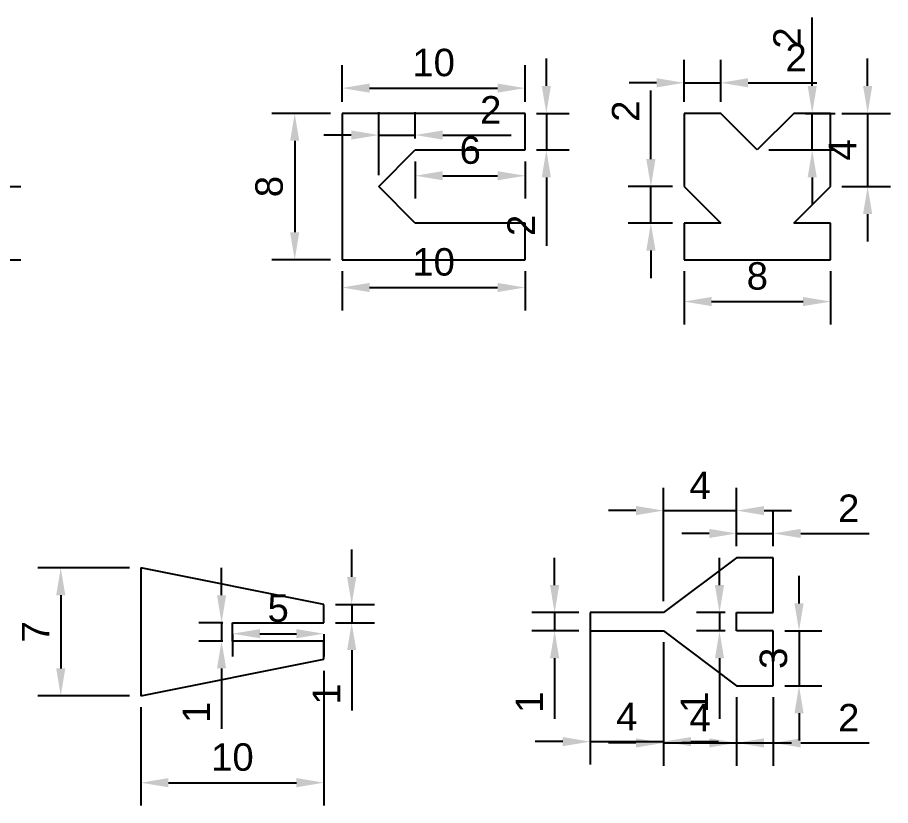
# Model space of a CAD drawing. Header units: millimetres. Extents: x -38.3 to 60.9, y -29.8 to 14.7.
# Drawn here: x 13.25 to 60.94, y -29.83 to 13.24 of the extents above; entities that cross this region are included whole.
import ezdxf

# ---------------------------------------------------------------- set-up
doc = ezdxf.new("R2010")
doc.units = ezdxf.units.MM
doc.styles.get("Standard").update_dxf_attribs({"font": 'arial.ttf'})
doc.dimstyles.new('ISO-25', dxfattribs={"dimtxt": 1.5, "dimasz": 1.5, "dimexe": 1.25, "dimexo": 0.625, "dimtad": 1, "dimtxsty": 'Standard', "dimcen": 2.5, "dimadec": 0, "dimazin": 0, "dimtfac": 1, "dimtmove": 0, "dimatfit": 3, "dimfxl": 1, "dimarcsym": 0})

# ---------------------------------------------------------------- blocks, each defined once
blk = doc.blocks.new('*D1')
at = {"color": 0, "lineweight": -2, "transparency": 16777216}
for p, q in [((12.189, 5.5), (12.189, 7)), ((8.625, 4), (13.439, 4)), ((12.189, 4), (12.189, 0)), ((8.625, 0), (13.439, 0)), ((12.189, -1.5), (12.189, -3))]:
    blk.add_line(p, q, dxfattribs=at)
at = {"color": 0, "transparency": 16777216}
for points in [[(11.939, 5.5), (12.439, 5.5), (12.189, 4)], [(11.939, -1.5), (12.439, -1.5), (12.189, 0)]]:
    blk.add_solid(points, dxfattribs=at)
at = {"layer": 'Defpoints', "color": 0, "transparency": 16777216}
for p in [(8, 4), (8, 0), (12.189, 0)]:
    blk.add_point(p, dxfattribs=at)
at = {"color": 0, "transparency": 16777216, "insert": (10.814, 2), "char_height": 1.5, "attachment_point": 5, "rotation": 90}
blk.add_mtext('4', dxfattribs=at)
blk = doc.blocks.new('*D8')
at = {"color": 0, "lineweight": -2, "transparency": 16777216}
for p, q in [((30.981, 8.625), (30.981, 10.631)), ((40.981, 8.625), (40.981, 10.631)), ((32.481, 9.381), (39.481, 9.381))]:
    blk.add_line(p, q, dxfattribs=at)
at = {"color": 0, "transparency": 16777216}
for points in [[(32.481, 9.631), (32.481, 9.131), (30.981, 9.381)], [(39.481, 9.631), (39.481, 9.131), (40.981, 9.381)]]:
    blk.add_solid(points, dxfattribs=at)
at = {"layer": 'Defpoints', "color": 0, "transparency": 16777216}
for p in [(40.981, 9.381), (30.981, 8), (40.981, 8)]:
    blk.add_point(p, dxfattribs=at)
at = {"color": 0, "transparency": 16777216, "insert": (35.981, 10.772), "char_height": 1.5, "attachment_point": 5}
blk.add_mtext('10', dxfattribs=at)
blk = doc.blocks.new('*D9')
at = {"color": 0, "lineweight": -2, "transparency": 16777216}
for p, q in [((42.141, 9.5), (42.141, 11)), ((41.606, 8), (43.391, 8)), ((42.141, 8), (42.141, 6)), ((41.606, 6), (43.391, 6)), ((42.141, 4.5), (42.141, 0.756))]:
    blk.add_line(p, q, dxfattribs=at)
at = {"color": 0, "transparency": 16777216}
for points in [[(41.891, 9.5), (42.391, 9.5), (42.141, 8)], [(41.891, 4.5), (42.391, 4.5), (42.141, 6)]]:
    blk.add_solid(points, dxfattribs=at)
at = {"layer": 'Defpoints', "color": 0, "transparency": 16777216}
for p in [(40.981, 8), (40.981, 6), (42.141, 6)]:
    blk.add_point(p, dxfattribs=at)
at = {"color": 0, "transparency": 16777216, "insert": (40.763, 1.878), "char_height": 1.5, "attachment_point": 5, "rotation": 90}
blk.add_mtext('2', dxfattribs=at)
blk = doc.blocks.new('*D10')
at = {"color": 0, "lineweight": -2, "transparency": 16777216}
for p, q in [((34.981, 5.375), (34.981, 3.342)), ((40.981, 5.375), (40.981, 3.342)), ((36.481, 4.592), (39.481, 4.592))]:
    blk.add_line(p, q, dxfattribs=at)
at = {"color": 0, "transparency": 16777216}
for points in [[(36.481, 4.842), (36.481, 4.342), (34.981, 4.592)], [(39.481, 4.842), (39.481, 4.342), (40.981, 4.592)]]:
    blk.add_solid(points, dxfattribs=at)
at = {"layer": 'Defpoints', "color": 0, "transparency": 16777216}
for p in [(34.981, 6), (40.981, 6), (40.981, 4.592)]:
    blk.add_point(p, dxfattribs=at)
at = {"color": 0, "transparency": 16777216, "insert": (37.981, 5.983), "char_height": 1.5, "attachment_point": 5}
blk.add_mtext('6', dxfattribs=at)
blk = doc.blocks.new('*D11')
at = {"color": 0, "lineweight": -2, "transparency": 16777216}
for p, q in [((30.356, 8), (27.143, 8)), ((28.393, 6.5), (28.393, 1.5)), ((30.356, 0), (27.143, 0))]:
    blk.add_line(p, q, dxfattribs=at)
at = {"color": 0, "transparency": 16777216}
for points in [[(28.143, 6.5), (28.643, 6.5), (28.393, 8)], [(28.143, 1.5), (28.643, 1.5), (28.393, 0)]]:
    blk.add_solid(points, dxfattribs=at)
at = {"layer": 'Defpoints', "color": 0, "transparency": 16777216}
for p in [(30.981, 8), (30.981, 0), (28.393, 0)]:
    blk.add_point(p, dxfattribs=at)
at = {"color": 0, "transparency": 16777216, "insert": (27.002, 4), "char_height": 1.5, "attachment_point": 5, "rotation": 90}
blk.add_mtext('8', dxfattribs=at)
blk = doc.blocks.new('*D12')
at = {"color": 0, "lineweight": -2, "transparency": 16777216}
for p, q in [((30.981, -0.625), (30.981, -2.767)), ((40.981, -0.625), (40.981, -2.767)), ((32.481, -1.517), (39.481, -1.517))]:
    blk.add_line(p, q, dxfattribs=at)
at = {"color": 0, "transparency": 16777216}
for points in [[(32.481, -1.267), (32.481, -1.767), (30.981, -1.517)], [(39.481, -1.267), (39.481, -1.767), (40.981, -1.517)]]:
    blk.add_solid(points, dxfattribs=at)
at = {"layer": 'Defpoints', "color": 0, "transparency": 16777216}
for p in [(30.981, 0), (40.981, 0), (40.981, -1.517)]:
    blk.add_point(p, dxfattribs=at)
at = {"color": 0, "transparency": 16777216, "insert": (35.981, -0.126), "char_height": 1.5, "attachment_point": 5}
blk.add_mtext('10', dxfattribs=at)
blk = doc.blocks.new('*D14')
at = {"color": 0, "lineweight": -2, "transparency": 16777216}
for p, q in [((32.981, 4.625), (32.981, 8.067)), ((34.981, 6.625), (34.981, 8.067)), ((31.481, 6.817), (29.981, 6.817)), ((32.981, 6.817), (34.981, 6.817)), ((36.481, 6.817), (40.225, 6.817))]:
    blk.add_line(p, q, dxfattribs=at)
at = {"color": 0, "transparency": 16777216}
for points in [[(31.481, 7.067), (31.481, 6.567), (32.981, 6.817)], [(36.481, 7.067), (36.481, 6.567), (34.981, 6.817)]]:
    blk.add_solid(points, dxfattribs=at)
at = {"layer": 'Defpoints', "color": 0, "transparency": 16777216}
for p in [(34.981, 6.817), (34.981, 6), (32.981, 4)]:
    blk.add_point(p, dxfattribs=at)
at = {"color": 0, "transparency": 16777216, "insert": (39.103, 8.195), "char_height": 1.5, "attachment_point": 5}
blk.add_mtext('2', dxfattribs=at)
blk = doc.blocks.new('*D15')
at = {"color": 0, "lineweight": -2, "transparency": 16777216}
for p, q in [((49.666, 8.625), (49.666, 10.922)), ((51.666, 8.625), (51.666, 10.922)), ((48.166, 9.672), (46.666, 9.672)), ((49.666, 9.672), (51.666, 9.672)), ((53.166, 9.672), (56.91, 9.672))]:
    blk.add_line(p, q, dxfattribs=at)
at = {"color": 0, "transparency": 16777216}
for points in [[(48.166, 9.922), (48.166, 9.422), (49.666, 9.672)], [(53.166, 9.922), (53.166, 9.422), (51.666, 9.672)]]:
    blk.add_solid(points, dxfattribs=at)
at = {"layer": 'Defpoints', "color": 0, "transparency": 16777216}
for p in [(51.666, 9.672), (49.666, 8), (51.666, 8)]:
    blk.add_point(p, dxfattribs=at)
at = {"color": 0, "transparency": 16777216, "insert": (55.788, 11.05), "char_height": 1.5, "attachment_point": 5}
blk.add_mtext('2', dxfattribs=at)
blk = doc.blocks.new('*D16')
at = {"color": 0, "lineweight": -2, "transparency": 16777216}
for p, q in [((49.666, -0.625), (49.666, -3.535)), ((57.666, -0.625), (57.666, -3.535)), ((51.166, -2.285), (56.166, -2.285))]:
    blk.add_line(p, q, dxfattribs=at)
at = {"color": 0, "transparency": 16777216}
for points in [[(51.166, -2.035), (51.166, -2.535), (49.666, -2.285)], [(56.166, -2.035), (56.166, -2.535), (57.666, -2.285)]]:
    blk.add_solid(points, dxfattribs=at)
at = {"layer": 'Defpoints', "color": 0, "transparency": 16777216}
for p in [(49.666, 0), (57.666, 0), (57.666, -2.285)]:
    blk.add_point(p, dxfattribs=at)
at = {"color": 0, "transparency": 16777216, "insert": (53.666, -0.894), "char_height": 1.5, "attachment_point": 5}
blk.add_mtext('8', dxfattribs=at)
blk = doc.blocks.new('*D17')
at = {"color": 0, "lineweight": -2, "transparency": 16777216}
for p, q in [((59.694, 9.5), (59.694, 11)), ((58.291, 8), (60.944, 8)), ((59.694, 8), (59.694, 4)), ((58.291, 4), (60.944, 4)), ((59.694, 2.5), (59.694, 1))]:
    blk.add_line(p, q, dxfattribs=at)
at = {"color": 0, "transparency": 16777216}
for points in [[(59.444, 9.5), (59.944, 9.5), (59.694, 8)], [(59.444, 2.5), (59.944, 2.5), (59.694, 4)]]:
    blk.add_solid(points, dxfattribs=at)
at = {"layer": 'Defpoints', "color": 0, "transparency": 16777216}
for p in [(57.666, 8), (57.666, 4), (59.694, 4)]:
    blk.add_point(p, dxfattribs=at)
at = {"color": 0, "transparency": 16777216, "insert": (58.319, 6), "char_height": 1.5, "attachment_point": 5, "rotation": 90}
blk.add_mtext('4', dxfattribs=at)
blk = doc.blocks.new('*D18')
at = {"color": 0, "lineweight": -2, "transparency": 16777216}
for p, q in [((47.852, 5.5), (47.852, 9.244)), ((49.041, 4), (46.602, 4)), ((47.852, 2), (47.852, 4)), ((49.041, 2), (46.602, 2)), ((47.852, 0.5), (47.852, -1))]:
    blk.add_line(p, q, dxfattribs=at)
at = {"color": 0, "transparency": 16777216}
for points in [[(47.602, 5.5), (48.102, 5.5), (47.852, 4)], [(47.602, 0.5), (48.102, 0.5), (47.852, 2)]]:
    blk.add_solid(points, dxfattribs=at)
at = {"layer": 'Defpoints', "color": 0, "transparency": 16777216}
for p in [(47.852, 4), (49.666, 4), (49.666, 2)]:
    blk.add_point(p, dxfattribs=at)
at = {"color": 0, "transparency": 16777216, "insert": (46.474, 8.122), "char_height": 1.5, "attachment_point": 5, "rotation": 90}
blk.add_mtext('2', dxfattribs=at)
blk = doc.blocks.new('*D19')
at = {"color": 0, "lineweight": -2, "transparency": 16777216}
for p, q in [((56.666, 9.5), (56.666, 13.244)), ((56.291, 8), (57.916, 8)), ((56.666, 6), (56.666, 8)), ((54.291, 6), (57.916, 6)), ((56.666, 4.5), (56.666, 3))]:
    blk.add_line(p, q, dxfattribs=at)
at = {"color": 0, "transparency": 16777216}
for points in [[(56.416, 9.5), (56.916, 9.5), (56.666, 8)], [(56.416, 4.5), (56.916, 4.5), (56.666, 6)]]:
    blk.add_solid(points, dxfattribs=at)
at = {"layer": 'Defpoints', "color": 0, "transparency": 16777216}
for p in [(55.666, 8), (56.666, 8), (53.666, 6)]:
    blk.add_point(p, dxfattribs=at)
at = {"color": 0, "transparency": 16777216, "insert": (55.288, 12.122), "char_height": 1.5, "attachment_point": 5, "rotation": 90}
blk.add_mtext('2', dxfattribs=at)
blk = doc.blocks.new('*D28')
at = {"color": 0, "lineweight": -2, "transparency": 16777216}
for p, q in [((19.366, -16.838), (14.362, -16.838)), ((15.612, -18.338), (15.612, -22.338)), ((19.366, -23.838), (14.362, -23.838))]:
    blk.add_line(p, q, dxfattribs=at)
at = {"color": 0, "transparency": 16777216}
for points in [[(15.362, -18.338), (15.862, -18.338), (15.612, -16.838)], [(15.362, -22.338), (15.862, -22.338), (15.612, -23.838)]]:
    blk.add_solid(points, dxfattribs=at)
at = {"layer": 'Defpoints', "color": 0, "transparency": 16777216}
for p in [(19.991, -16.838), (15.612, -23.838), (19.991, -23.838)]:
    blk.add_point(p, dxfattribs=at)
at = {"color": 0, "transparency": 16777216, "insert": (14.237, -20.338), "char_height": 1.5, "attachment_point": 5, "rotation": 90}
blk.add_mtext('7', dxfattribs=at)
blk = doc.blocks.new('*D29')
at = {"color": 0, "lineweight": -2, "transparency": 16777216}
for p, q in [((29.991, -22.463), (29.991, -29.832)), ((19.991, -24.463), (19.991, -29.832)), ((21.491, -28.582), (28.491, -28.582))]:
    blk.add_line(p, q, dxfattribs=at)
at = {"color": 0, "transparency": 16777216}
for points in [[(21.491, -28.332), (21.491, -28.832), (19.991, -28.582)], [(28.491, -28.332), (28.491, -28.832), (29.991, -28.582)]]:
    blk.add_solid(points, dxfattribs=at)
at = {"layer": 'Defpoints', "color": 0, "transparency": 16777216}
for p in [(29.991, -21.838), (19.991, -23.838), (29.991, -28.582)]:
    blk.add_point(p, dxfattribs=at)
at = {"color": 0, "transparency": 16777216, "insert": (24.991, -27.191), "char_height": 1.5, "attachment_point": 5}
blk.add_mtext('10', dxfattribs=at)
blk = doc.blocks.new('*D30')
at = {"color": 0, "lineweight": -2, "transparency": 16777216}
for p, q in [((24.991, -20.463), (24.991, -21.689)), ((26.491, -20.439), (28.491, -20.439)), ((29.991, -20.463), (29.991, -21.689))]:
    blk.add_line(p, q, dxfattribs=at)
at = {"color": 0, "transparency": 16777216}
for points in [[(26.491, -20.189), (26.491, -20.689), (24.991, -20.439)], [(28.491, -20.189), (28.491, -20.689), (29.991, -20.439)]]:
    blk.add_solid(points, dxfattribs=at)
at = {"layer": 'Defpoints', "color": 0, "transparency": 16777216}
for p in [(24.991, -19.838), (29.991, -19.838), (29.991, -20.439)]:
    blk.add_point(p, dxfattribs=at)
at = {"color": 0, "transparency": 16777216, "insert": (27.491, -19.051), "char_height": 1.5, "attachment_point": 5}
blk.add_mtext('5', dxfattribs=at)
blk = doc.blocks.new('*D31')
at = {"color": 0, "lineweight": -2, "transparency": 16777216}
for p, q in [((24.398, -18.338), (24.398, -16.838)), ((24.466, -19.838), (23.148, -19.838)), ((24.398, -19.838), (24.398, -20.838)), ((24.466, -20.838), (23.148, -20.838)), ((24.398, -22.338), (24.398, -25.64))]:
    blk.add_line(p, q, dxfattribs=at)
at = {"color": 0, "transparency": 16777216}
for points in [[(24.148, -18.338), (24.648, -18.338), (24.398, -19.838)], [(24.148, -22.338), (24.648, -22.338), (24.398, -20.838)]]:
    blk.add_solid(points, dxfattribs=at)
at = {"layer": 'Defpoints', "color": 0, "transparency": 16777216}
for p in [(25.091, -19.838), (24.398, -20.838), (25.091, -20.838)]:
    blk.add_point(p, dxfattribs=at)
at = {"color": 0, "transparency": 16777216, "insert": (23.02, -24.739), "char_height": 1.5, "attachment_point": 5, "rotation": 90}
blk.add_mtext('1', dxfattribs=at)
blk = doc.blocks.new('*D32')
at = {"color": 0, "lineweight": -2, "transparency": 16777216}
for p, q in [((31.507, -17.338), (31.507, -15.838)), ((30.616, -18.838), (32.757, -18.838)), ((31.507, -18.838), (31.507, -19.838)), ((30.616, -19.838), (32.757, -19.838)), ((31.507, -21.338), (31.507, -24.64))]:
    blk.add_line(p, q, dxfattribs=at)
at = {"color": 0, "transparency": 16777216}
for points in [[(31.257, -17.338), (31.757, -17.338), (31.507, -18.838)], [(31.257, -21.338), (31.757, -21.338), (31.507, -19.838)]]:
    blk.add_solid(points, dxfattribs=at)
at = {"layer": 'Defpoints', "color": 0, "transparency": 16777216}
for p in [(29.991, -18.838), (29.991, -19.838), (31.507, -19.838)]:
    blk.add_point(p, dxfattribs=at)
at = {"color": 0, "transparency": 16777216, "insert": (30.128, -23.739), "char_height": 1.5, "attachment_point": 5, "rotation": 90}
blk.add_mtext('1', dxfattribs=at)
blk = doc.blocks.new('*D46')
at = {"color": 0, "lineweight": -2, "transparency": 16777216}
for p, q in [((52.538, -15.66), (52.538, -13.71)), ((54.538, -15.66), (54.538, -13.71)), ((51.038, -14.96), (49.538, -14.96)), ((52.538, -14.96), (54.538, -14.96)), ((56.038, -14.96), (59.782, -14.96))]:
    blk.add_line(p, q, dxfattribs=at)
at = {"color": 0, "transparency": 16777216}
for points in [[(51.038, -14.71), (51.038, -15.21), (52.538, -14.96)], [(56.038, -14.71), (56.038, -15.21), (54.538, -14.96)]]:
    blk.add_solid(points, dxfattribs=at)
at = {"layer": 'Defpoints', "color": 0, "transparency": 16777216}
for p in [(54.538, -14.96), (52.538, -16.285), (54.538, -16.285)]:
    blk.add_point(p, dxfattribs=at)
at = {"color": 0, "transparency": 16777216, "insert": (58.66, -13.582), "char_height": 1.5, "attachment_point": 5}
blk.add_mtext('2', dxfattribs=at)
blk = doc.blocks.new('*D47')
at = {"color": 0, "lineweight": -2, "transparency": 16777216}
for p, q in [((42.593, -17.785), (42.593, -16.285)), ((43.913, -19.285), (41.343, -19.285)), ((42.593, -19.285), (42.593, -20.285)), ((43.913, -20.285), (41.343, -20.285)), ((42.593, -21.785), (42.593, -25.088))]:
    blk.add_line(p, q, dxfattribs=at)
at = {"color": 0, "transparency": 16777216}
for points in [[(42.343, -17.785), (42.843, -17.785), (42.593, -19.285)], [(42.343, -21.785), (42.843, -21.785), (42.593, -20.285)]]:
    blk.add_solid(points, dxfattribs=at)
at = {"layer": 'Defpoints', "color": 0, "transparency": 16777216}
for p in [(44.538, -19.285), (42.593, -20.285), (44.538, -20.285)]:
    blk.add_point(p, dxfattribs=at)
at = {"color": 0, "transparency": 16777216, "insert": (41.215, -24.186), "char_height": 1.5, "attachment_point": 5, "rotation": 90}
blk.add_mtext('1', dxfattribs=at)
blk = doc.blocks.new('*D48')
at = {"color": 0, "lineweight": -2, "transparency": 16777216}
for p, q in [((51.6, -17.785), (51.6, -16.285)), ((51.913, -19.285), (50.35, -19.285)), ((51.6, -19.285), (51.6, -20.285)), ((51.913, -20.285), (50.35, -20.285)), ((51.6, -21.785), (51.6, -25.088))]:
    blk.add_line(p, q, dxfattribs=at)
at = {"color": 0, "transparency": 16777216}
for points in [[(51.35, -17.785), (51.85, -17.785), (51.6, -19.285)], [(51.35, -21.785), (51.85, -21.785), (51.6, -20.285)]]:
    blk.add_solid(points, dxfattribs=at)
at = {"layer": 'Defpoints', "color": 0, "transparency": 16777216}
for p in [(52.538, -19.285), (51.6, -20.285), (52.538, -20.285)]:
    blk.add_point(p, dxfattribs=at)
at = {"color": 0, "transparency": 16777216, "insert": (50.222, -24.186), "char_height": 1.5, "attachment_point": 5, "rotation": 90}
blk.add_mtext('1', dxfattribs=at)
blk = doc.blocks.new('*D49')
at = {"color": 0, "lineweight": -2, "transparency": 16777216}
for p, q in [((48.538, -18.66), (48.538, -12.46)), ((52.538, -15.66), (52.538, -12.46)), ((47.038, -13.71), (45.538, -13.71)), ((48.538, -13.71), (52.538, -13.71)), ((54.038, -13.71), (55.538, -13.71))]:
    blk.add_line(p, q, dxfattribs=at)
at = {"color": 0, "transparency": 16777216}
for points in [[(47.038, -13.46), (47.038, -13.96), (48.538, -13.71)], [(54.038, -13.46), (54.038, -13.96), (52.538, -13.71)]]:
    blk.add_solid(points, dxfattribs=at)
at = {"layer": 'Defpoints', "color": 0, "transparency": 16777216}
for p in [(52.538, -13.71), (52.538, -16.285), (48.538, -19.285)]:
    blk.add_point(p, dxfattribs=at)
at = {"color": 0, "transparency": 16777216, "insert": (50.538, -12.335), "char_height": 1.5, "attachment_point": 5}
blk.add_mtext('4', dxfattribs=at)
blk = doc.blocks.new('*D50')
at = {"color": 0, "lineweight": -2, "transparency": 16777216}
for p, q in [((44.538, -20.91), (44.538, -27.588)), ((48.538, -20.91), (48.538, -27.588)), ((43.038, -26.338), (41.538, -26.338)), ((44.538, -26.338), (48.538, -26.338)), ((50.038, -26.338), (51.538, -26.338))]:
    blk.add_line(p, q, dxfattribs=at)
at = {"color": 0, "transparency": 16777216}
for points in [[(43.038, -26.088), (43.038, -26.588), (44.538, -26.338)], [(50.038, -26.088), (50.038, -26.588), (48.538, -26.338)]]:
    blk.add_solid(points, dxfattribs=at)
at = {"layer": 'Defpoints', "color": 0, "transparency": 16777216}
for p in [(44.538, -20.285), (48.538, -20.285), (48.538, -26.338)]:
    blk.add_point(p, dxfattribs=at)
at = {"color": 0, "transparency": 16777216, "insert": (46.538, -24.963), "char_height": 1.5, "attachment_point": 5}
blk.add_mtext('4', dxfattribs=at)
blk = doc.blocks.new('*D51')
at = {"color": 0, "lineweight": -2, "transparency": 16777216}
for p, q in [((48.538, -20.91), (48.538, -27.658)), ((52.538, -23.91), (52.538, -27.658)), ((47.038, -26.408), (45.538, -26.408)), ((48.538, -26.408), (52.538, -26.408)), ((54.038, -26.408), (55.538, -26.408))]:
    blk.add_line(p, q, dxfattribs=at)
at = {"color": 0, "transparency": 16777216}
for points in [[(47.038, -26.158), (47.038, -26.658), (48.538, -26.408)], [(54.038, -26.158), (54.038, -26.658), (52.538, -26.408)]]:
    blk.add_solid(points, dxfattribs=at)
at = {"layer": 'Defpoints', "color": 0, "transparency": 16777216}
for p in [(48.538, -20.285), (52.538, -23.285), (52.538, -26.408)]:
    blk.add_point(p, dxfattribs=at)
at = {"color": 0, "transparency": 16777216, "insert": (50.538, -25.033), "char_height": 1.5, "attachment_point": 5}
blk.add_mtext('4', dxfattribs=at)
blk = doc.blocks.new('*D52')
at = {"color": 0, "lineweight": -2, "transparency": 16777216}
for p, q in [((52.538, -23.91), (52.538, -27.658)), ((54.538, -23.91), (54.538, -27.658)), ((51.038, -26.408), (49.538, -26.408)), ((52.538, -26.408), (54.538, -26.408)), ((56.038, -26.408), (59.782, -26.408))]:
    blk.add_line(p, q, dxfattribs=at)
at = {"color": 0, "transparency": 16777216}
for points in [[(51.038, -26.158), (51.038, -26.658), (52.538, -26.408)], [(56.038, -26.158), (56.038, -26.658), (54.538, -26.408)]]:
    blk.add_solid(points, dxfattribs=at)
at = {"layer": 'Defpoints', "color": 0, "transparency": 16777216}
for p in [(52.538, -23.285), (54.538, -23.285), (54.538, -26.408)]:
    blk.add_point(p, dxfattribs=at)
at = {"color": 0, "transparency": 16777216, "insert": (58.66, -25.03), "char_height": 1.5, "attachment_point": 5}
blk.add_mtext('2', dxfattribs=at)
blk = doc.blocks.new('*D53')
at = {"color": 0, "lineweight": -2, "transparency": 16777216}
for p, q in [((55.945, -18.785), (55.945, -17.285)), ((55.163, -20.285), (57.195, -20.285)), ((55.945, -20.285), (55.945, -23.285)), ((55.163, -23.285), (57.195, -23.285)), ((55.945, -24.785), (55.945, -26.285))]:
    blk.add_line(p, q, dxfattribs=at)
at = {"color": 0, "transparency": 16777216}
for points in [[(55.695, -18.785), (56.195, -18.785), (55.945, -20.285)], [(55.695, -24.785), (56.195, -24.785), (55.945, -23.285)]]:
    blk.add_solid(points, dxfattribs=at)
at = {"layer": 'Defpoints', "color": 0, "transparency": 16777216}
for p in [(54.538, -20.285), (54.538, -23.285), (55.945, -23.285)]:
    blk.add_point(p, dxfattribs=at)
at = {"color": 0, "transparency": 16777216, "insert": (54.554, -21.785), "char_height": 1.5, "attachment_point": 5, "rotation": 90}
blk.add_mtext('3', dxfattribs=at)

msp = doc.modelspace()

# ---------------------------------------------------------------- linework, layer by layer
for p, q in [((40.981, 8), (30.981, 8)), ((30.981, 8), (30.981, 8)), ((30.981, 8), (30.981, 0)), ((40.981, 6), (40.981, 8)), ((51.666, 8), (49.666, 8)), ((49.666, 8), (49.666, 4)), ((53.666, 6), (51.666, 8)), ((55.666, 8), (53.666, 6)), ((57.666, 8), (55.666, 8)), ((57.666, 4), (57.666, 8)), ((32.981, 4), (34.981, 6)), ((34.981, 6), (40.981, 6)), ((34.981, 2), (32.981, 4)), ((49.666, 4), (51.666, 2)), ((55.666, 2), (57.666, 4)), ((40.981, 2), (34.981, 2)), ((40.981, 0), (40.981, 2)), ((51.666, 2), (49.666, 2)), ((49.666, 2), (49.666, 0)), ((57.666, 2), (55.666, 2)), ((57.666, 0), (57.666, 2)), ((30.981, 0), (40.981, 0)), ((49.666, 0), (57.666, 0)), ((52.538, -16.285), (48.538, -19.285)), ((54.538, -16.285), (52.538, -16.285)), ((54.538, -19.285), (54.538, -16.285)), ((29.991, -18.838), (19.991, -16.838)), ((19.991, -16.838), (19.991, -23.838)), ((29.991, -19.838), (29.991, -18.838)), ((48.538, -19.285), (44.538, -19.285)), ((44.538, -19.285), (44.538, -21.285)), ((52.538, -20.285), (52.538, -19.285)), ((52.538, -19.285), (54.538, -19.285)), ((24.991, -20.838), (24.991, -19.838)), ((24.991, -19.838), (29.991, -19.838)), ((44.538, -20.285), (48.538, -20.285)), ((48.538, -20.285), (52.538, -23.285)), ((54.538, -20.285), (52.538, -20.285)), ((54.538, -23.285), (54.538, -20.285)), ((29.991, -20.838), (24.991, -20.838)), ((29.991, -21.838), (29.991, -20.838)), ((19.991, -23.838), (29.991, -21.838)), ((52.538, -23.285), (54.538, -23.285))]:
    msp.add_line(p, q)

# ---------------------------------------------------------------- dimensions: what is measured, and where the dimension line sits
for base, p1, p2, picture, middle in [((56.666, 8), (53.666, 6), (55.666, 8), '*D19', (55.288, 12.122)), ((42.141, 6), (40.981, 8), (40.981, 6), '*D9', (40.763, 1.878)), ((59.694, 4), (57.666, 8), (57.666, 4), '*D17', (58.319, 6)), ((47.852, 4), (49.666, 2), (49.666, 4), '*D18', (46.474, 8.122)), ((28.393, 0), (30.981, 8), (30.981, 0), '*D11', (27.002, 4)), ((12.189, 0), (8, 4), (8, 0), '*D1', (10.814, 2)), ((31.507, -19.838), (29.991, -18.838), (29.991, -19.838), '*D32', (30.128, -23.739)), ((42.593, -20.285), (44.538, -19.285), (44.538, -20.285), '*D47', (41.215, -24.186)), ((51.6, -20.285), (52.538, -19.285), (52.538, -20.285), '*D48', (50.222, -24.186)), ((15.612, -23.838), (19.991, -16.838), (19.991, -23.838), '*D28', (14.237, -20.338)), ((24.398, -20.838), (25.091, -19.838), (25.091, -20.838), '*D31', (23.02, -24.739)), ((55.945, -23.285), (54.538, -20.285), (54.538, -23.285), '*D53', (54.554, -21.785))]:
    dim = msp.add_linear_dim(base=base, p1=p1, p2=p2, angle=90, dimstyle='ISO-25')
    dim.commit()
    dim.dimension.update_dxf_attribs({"geometry": picture, "text_midpoint": middle})
for base, p1, p2, picture, middle in [((51.666, 9.672), (49.666, 8), (51.666, 8), '*D15', (55.788, 11.05)), ((40.981, 9.381), (30.981, 8), (40.981, 8), '*D8', (35.981, 10.772)), ((34.981, 6.817), (32.981, 4), (34.981, 6), '*D14', (39.103, 8.195)), ((40.981, 4.592), (34.981, 6), (40.981, 6), '*D10', (37.981, 5.983)), ((40.981, -1.517), (30.981, 0), (40.981, 0), '*D12', (35.981, -0.126)), ((57.666, -2.285), (49.666, 0), (57.666, 0), '*D16', (53.666, -0.894)), ((52.538, -13.71), (48.538, -19.285), (52.538, -16.285), '*D49', (50.538, -12.335)), ((54.538, -14.96), (52.538, -16.285), (54.538, -16.285), '*D46', (58.66, -13.582)), ((29.991, -20.439), (24.991, -19.838), (29.991, -19.838), '*D30', (27.491, -19.051)), ((48.538, -26.338), (44.538, -20.285), (48.538, -20.285), '*D50', (46.538, -24.963)), ((52.538, -26.408), (48.538, -20.285), (52.538, -23.285), '*D51', (50.538, -25.033)), ((29.991, -28.582), (19.991, -23.838), (29.991, -21.838), '*D29', (24.991, -27.191)), ((54.538, -26.408), (52.538, -23.285), (54.538, -23.285), '*D52', (58.66, -25.03))]:
    dim = msp.add_linear_dim(base=base, p1=p1, p2=p2, dimstyle='ISO-25')
    dim.commit()
    dim.dimension.update_dxf_attribs({"geometry": picture, "text_midpoint": middle})

doc.saveas('drawing.dxf')
